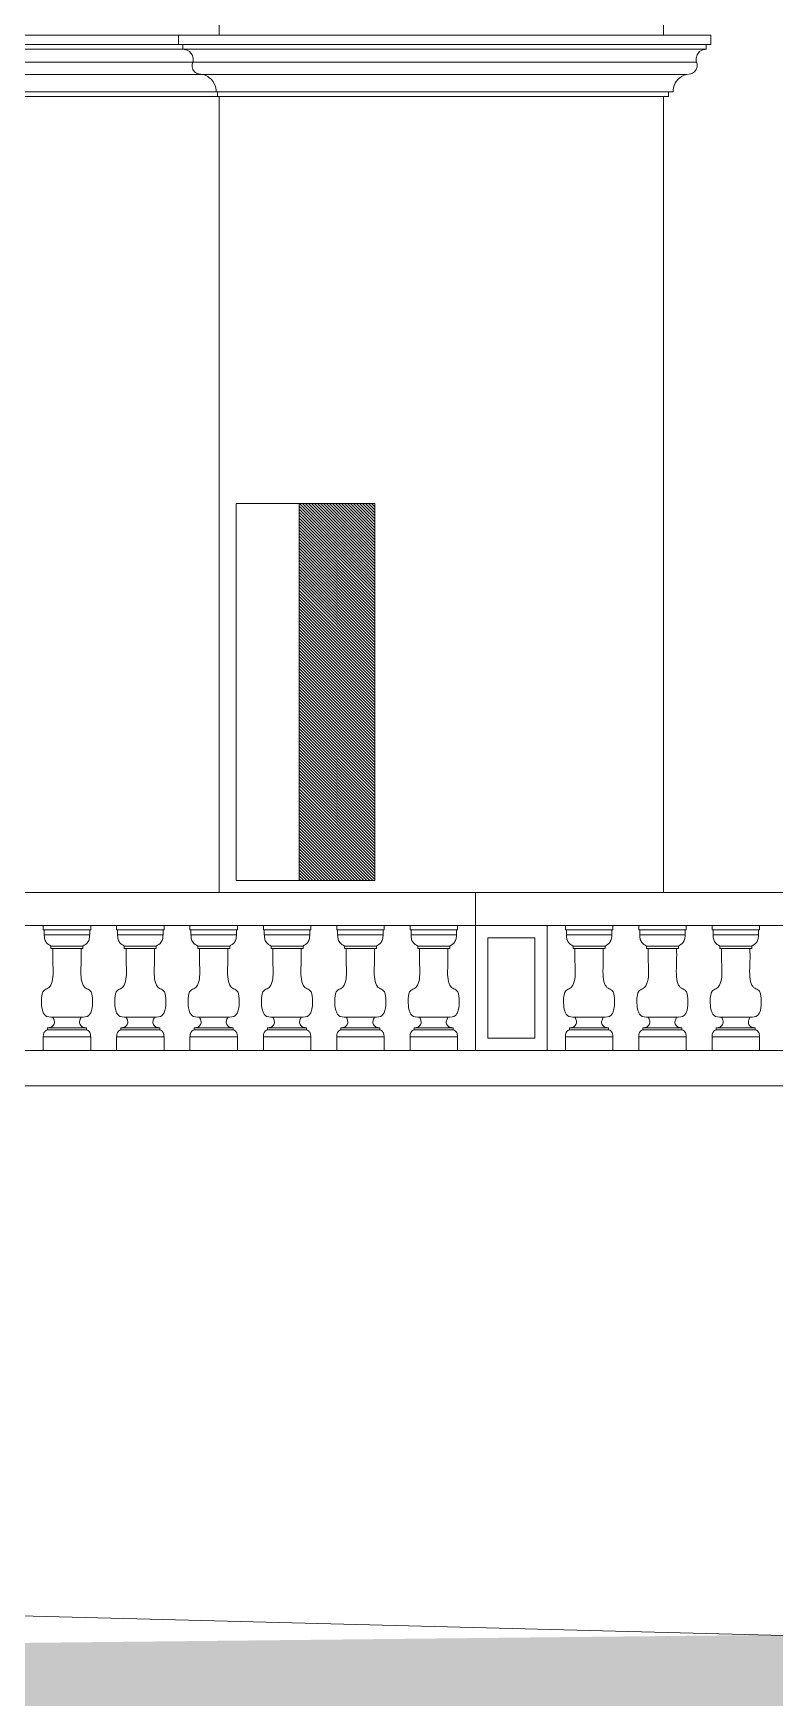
# Model space of a CAD drawing. Header units: millimetres. Extents: x -17502 to -16646, y 1856 to 2034.
# Drawn here: x -17193.18 to -17189.86, y 1865.84 to 1873.3 of the extents above; entities that cross this region are included whole.
import ezdxf

# ---------------------------------------------------------------- set-up
doc = ezdxf.new("R2010")
doc.units = ezdxf.units.MM
doc.layers.get('0').update_dxf_attribs({"lineweight": 9})

msp = doc.modelspace()

# ---------------------------------------------------------------- hatches: boundary and pattern name
at = {"lineweight": 9}
h = msp.add_hatch(dxfattribs=at)
h.set_pattern_fill('ANSI31', color=252, scale=0.003, angle=90, style=0)
h.set_pattern_definition([(135, (2999.822085, 3152.720291), (-0.006735192091, -0.006735192091), [])])
h.paths.add_polyline_path([(-17191.6492, 1871.1884), (-17191.9889, 1871.1884), (-17191.9889, 1869.4984), (-17191.6492, 1869.4984)])
msp.add_hatch(color=254, dxfattribs=at).paths.add_polyline_path([(-17207.5019, 1867.3409), (-17202.4069, 1866.5784), (-17202.4069, 1866.2484), (-17198.4969, 1866.0643), (-17194.7869, 1866.0643), (-17189.9158, 1866.1163), (-17179.4389, 1865.846), (-17179.4389, 1864.6097), (-17207.5019, 1864.6097)])

# ---------------------------------------------------------------- linework, layer by layer
for p, q in [((-17202.411, 1873.2874), (-17190.3564, 1873.2874)), ((-17202.411, 1873.2874), (-17190.3564, 1873.2874)), ((-17202.411, 1873.2463), (-17190.1645, 1873.2463)), ((-17202.411, 1873.2463), (-17190.1645, 1873.2463)), ((-17202.411, 1873.2255), (-17190.1645, 1873.2255)), ((-17202.411, 1873.2255), (-17190.1645, 1873.2255)), ((-17202.411, 1873.1663), (-17190.2087, 1873.1663)), ((-17202.411, 1873.1663), (-17190.2087, 1873.1663)), ((-17202.411, 1873.1118), (-17190.2511, 1873.1118)), ((-17202.411, 1873.1118), (-17190.2511, 1873.1118)), ((-17202.411, 1873.0333), (-17192.3464, 1873.0333)), ((-17202.411, 1873.0333), (-17190.3339, 1873.0333)), ((-17202.411, 1873.0133), (-17192.3464, 1873.0133)), ((-17202.411, 1873.0133), (-17190.3564, 1873.0133))]:
    msp.add_line(p, q, dxfattribs=at)
for points in [[(-17192.3464, 1873.2874), (-17192.3464, 1875.0449), (-17190.3564, 1875.0449), (-17190.3564, 1873.2874)], [(-17192.3464, 1873.2874), (-17192.5296, 1873.2874), (-17192.5296, 1873.2463), (-17192.5096, 1873.2463), (-17192.5096, 1873.2255), (-17192.4899, 1873.2208), (-17192.4797, 1873.214), (-17192.4685, 1873.1996), (-17192.464, 1873.1852), (-17192.4642, 1873.1708), (-17192.468, 1873.1574), (-17192.4684, 1873.146), (-17192.4648, 1873.1338), (-17192.4571, 1873.1233), (-17192.4481, 1873.1168), (-17192.4392, 1873.1137), (-17192.4219, 1873.1116), (-17192.4101, 1873.1079), (-17192.3983, 1873.102), (-17192.3913, 1873.0971), (-17192.383, 1873.0898), (-17192.3744, 1873.0795), (-17192.3703, 1873.0728), (-17192.3652, 1873.0619), (-17192.3624, 1873.0524), (-17192.3605, 1873.0409), (-17192.3605, 1873.0333), (-17192.3542, 1873.0333), (-17192.3542, 1873.0133), (-17192.3464, 1873.0133), (-17192.3464, 1873.0133)], [(-17190.3564, 1873.2874), (-17190.1445, 1873.2874), (-17190.1445, 1873.2463), (-17190.1645, 1873.2463), (-17190.1645, 1873.2255), (-17190.1842, 1873.2208), (-17190.1945, 1873.214), (-17190.2056, 1873.1996), (-17190.2101, 1873.1852), (-17190.21, 1873.1708), (-17190.2061, 1873.1574), (-17190.2057, 1873.146), (-17190.2093, 1873.1338), (-17190.217, 1873.1233), (-17190.2261, 1873.1168), (-17190.2349, 1873.1137), (-17190.2522, 1873.1116), (-17190.2641, 1873.1079), (-17190.2759, 1873.102), (-17190.2829, 1873.0971), (-17190.2911, 1873.0898), (-17190.2997, 1873.0795), (-17190.3039, 1873.0728), (-17190.3089, 1873.0619), (-17190.3118, 1873.0524), (-17190.3136, 1873.0409), (-17190.3136, 1873.0333), (-17190.3339, 1873.0333), (-17190.3339, 1873.0133), (-17190.3564, 1873.0133), (-17190.3564, 1873.0133)], [(-17192.3464, 1869.4449), (-17192.3464, 1873.0133)], [(-17190.3564, 1873.0133), (-17190.3564, 1869.4449)], [(-17195.8769, 1869.2972), (-17195.8769, 1869.4449), (-17191.1985, 1869.4449), (-17191.1985, 1869.2972), (-17195.6269, 1869.2972)], [(-17195.5552, 1869.2972), (-17193.5377, 1869.2972), (-17193.216, 1869.2972), (-17191.1985, 1869.2972)], [(-17192.9572, 1869.2044), (-17193.1005, 1869.2044)], [(-17192.6286, 1869.2044), (-17192.7719, 1869.2044)], [(-17192.2999, 1869.2044), (-17192.4432, 1869.2044)], [(-17191.9713, 1869.2044), (-17192.1146, 1869.2044)], [(-17191.6427, 1869.2044), (-17191.786, 1869.2044)], [(-17191.3141, 1869.2044), (-17191.4574, 1869.2044)], [(-17190.7613, 1869.2044), (-17190.618, 1869.2044)], [(-17190.4327, 1869.2044), (-17190.2894, 1869.2044)], [(-17190.1041, 1869.2044), (-17189.9608, 1869.2044)], [(-17192.9655, 1868.8855), (-17193.0922, 1868.8855)], [(-17192.6368, 1868.8855), (-17192.7636, 1868.8855)], [(-17192.3082, 1868.8855), (-17192.4349, 1868.8855)], [(-17191.9796, 1868.8855), (-17192.1063, 1868.8855)], [(-17191.651, 1868.8855), (-17191.7777, 1868.8855)], [(-17191.3223, 1868.8855), (-17191.4491, 1868.8855)], [(-17190.753, 1868.8855), (-17190.6263, 1868.8855)], [(-17190.4244, 1868.8855), (-17190.2977, 1868.8855)], [(-17190.0958, 1868.8855), (-17189.9691, 1868.8855)], [(-17195.0369, 1866.2484), (-17179.4389, 1865.846)]]:
    msp.add_lwpolyline(points, dxfattribs=at)
for points in [[(-17192.2705, 1871.1884), (-17191.6492, 1871.1884), (-17191.6492, 1869.4984), (-17192.2705, 1869.4984)], [(-17192.2705, 1871.1884), (-17191.9889, 1871.1884), (-17191.9889, 1869.4984), (-17192.2705, 1869.4984)], [(-17191.1985, 1869.4449), (-17181.5202, 1869.4449), (-17181.5202, 1869.2972), (-17191.1985, 1869.2972)], [(-17192.9227, 1869.2972), (-17193.1349, 1869.2972), (-17193.1349, 1869.2771), (-17192.9227, 1869.2771)], [(-17192.9271, 1869.2546), (-17193.1306, 1869.2546), (-17193.1306, 1869.2771), (-17192.9271, 1869.2771)], [(-17192.5941, 1869.2972), (-17192.8063, 1869.2972), (-17192.8063, 1869.2771), (-17192.5941, 1869.2771)], [(-17192.5984, 1869.2546), (-17192.802, 1869.2546), (-17192.802, 1869.2771), (-17192.5984, 1869.2771)], [(-17192.2655, 1869.2972), (-17192.4777, 1869.2972), (-17192.4777, 1869.2771), (-17192.2655, 1869.2771)], [(-17192.2698, 1869.2546), (-17192.4733, 1869.2546), (-17192.4733, 1869.2771), (-17192.2698, 1869.2771)], [(-17191.9368, 1869.2972), (-17192.1491, 1869.2972), (-17192.1491, 1869.2771), (-17191.9368, 1869.2771)], [(-17191.9412, 1869.2546), (-17192.1447, 1869.2546), (-17192.1447, 1869.2771), (-17191.9412, 1869.2771)], [(-17191.6082, 1869.2972), (-17191.8204, 1869.2972), (-17191.8204, 1869.2771), (-17191.6082, 1869.2771)], [(-17191.6126, 1869.2546), (-17191.8161, 1869.2546), (-17191.8161, 1869.2771), (-17191.6126, 1869.2771)], [(-17191.2796, 1869.2972), (-17191.4918, 1869.2972), (-17191.4918, 1869.2771), (-17191.2796, 1869.2771)], [(-17191.2839, 1869.2546), (-17191.4875, 1869.2546), (-17191.4875, 1869.2771), (-17191.2839, 1869.2771)], [(-17190.8769, 1868.7366), (-17191.1985, 1868.7366), (-17191.1985, 1869.2972), (-17190.8769, 1869.2972)], [(-17190.7958, 1869.2972), (-17190.5836, 1869.2972), (-17190.5836, 1869.2771), (-17190.7958, 1869.2771)], [(-17190.7914, 1869.2546), (-17190.5879, 1869.2546), (-17190.5879, 1869.2771), (-17190.7914, 1869.2771)], [(-17190.4672, 1869.2972), (-17190.2549, 1869.2972), (-17190.2549, 1869.2771), (-17190.4672, 1869.2771)], [(-17190.4628, 1869.2546), (-17190.2593, 1869.2546), (-17190.2593, 1869.2771), (-17190.4628, 1869.2771)], [(-17190.1385, 1869.2972), (-17189.9263, 1869.2972), (-17189.9263, 1869.2771), (-17190.1385, 1869.2771)], [(-17190.1342, 1869.2546), (-17189.9306, 1869.2546), (-17189.9306, 1869.2771), (-17190.1342, 1869.2771)], [(-17192.9572, 1869.2044), (-17193.1005, 1869.2044), (-17193.1005, 1869.1939), (-17192.9572, 1869.1939)], [(-17192.6286, 1869.2044), (-17192.7719, 1869.2044), (-17192.7719, 1869.1939), (-17192.6286, 1869.1939)], [(-17192.2999, 1869.2044), (-17192.4432, 1869.2044), (-17192.4432, 1869.1939), (-17192.2999, 1869.1939)], [(-17191.9713, 1869.2044), (-17192.1146, 1869.2044), (-17192.1146, 1869.1939), (-17191.9713, 1869.1939)], [(-17191.6427, 1869.2044), (-17191.786, 1869.2044), (-17191.786, 1869.1939), (-17191.6427, 1869.1939)], [(-17191.3141, 1869.2044), (-17191.4574, 1869.2044), (-17191.4574, 1869.1939), (-17191.3141, 1869.1939)], [(-17190.9323, 1868.792), (-17191.1431, 1868.792), (-17191.1431, 1869.2418), (-17190.9323, 1869.2418)], [(-17190.7613, 1869.2044), (-17190.618, 1869.2044), (-17190.618, 1869.1939), (-17190.7613, 1869.1939)], [(-17190.4327, 1869.2044), (-17190.2894, 1869.2044), (-17190.2894, 1869.1939), (-17190.4327, 1869.1939)], [(-17190.1041, 1869.2044), (-17189.9608, 1869.2044), (-17189.9608, 1869.1939), (-17190.1041, 1869.1939)], [(-17192.9416, 1868.8384), (-17193.1161, 1868.8384), (-17193.1161, 1868.8288), (-17192.9416, 1868.8288)], [(-17192.613, 1868.8384), (-17192.7875, 1868.8384), (-17192.7875, 1868.8288), (-17192.613, 1868.8288)], [(-17192.2843, 1868.8384), (-17192.4588, 1868.8384), (-17192.4588, 1868.8288), (-17192.2843, 1868.8288)], [(-17191.9557, 1868.8384), (-17192.1302, 1868.8384), (-17192.1302, 1868.8288), (-17191.9557, 1868.8288)], [(-17191.6271, 1868.8384), (-17191.8016, 1868.8384), (-17191.8016, 1868.8288), (-17191.6271, 1868.8288)], [(-17191.2985, 1868.8384), (-17191.473, 1868.8384), (-17191.473, 1868.8288), (-17191.2985, 1868.8288)], [(-17190.7769, 1868.8384), (-17190.6024, 1868.8384), (-17190.6024, 1868.8288), (-17190.7769, 1868.8288)], [(-17190.4483, 1868.8384), (-17190.2738, 1868.8384), (-17190.2738, 1868.8288), (-17190.4483, 1868.8288)], [(-17190.1197, 1868.8384), (-17189.9452, 1868.8384), (-17189.9452, 1868.8288), (-17190.1197, 1868.8288)], [(-17181.5202, 1868.7366), (-17195.6269, 1868.7366), (-17195.6269, 1868.5784), (-17181.5202, 1868.5784)], [(-17192.9227, 1868.7366), (-17193.1349, 1868.7366), (-17193.1349, 1868.7976), (-17192.9227, 1868.7976)], [(-17192.5941, 1868.7366), (-17192.8063, 1868.7366), (-17192.8063, 1868.7976), (-17192.5941, 1868.7976)], [(-17192.2655, 1868.7366), (-17192.4777, 1868.7366), (-17192.4777, 1868.7976), (-17192.2655, 1868.7976)], [(-17191.9368, 1868.7366), (-17192.1491, 1868.7366), (-17192.1491, 1868.7976), (-17191.9368, 1868.7976)], [(-17191.6082, 1868.7366), (-17191.8204, 1868.7366), (-17191.8204, 1868.7976), (-17191.6082, 1868.7976)], [(-17191.2796, 1868.7366), (-17191.4918, 1868.7366), (-17191.4918, 1868.7976), (-17191.2796, 1868.7976)], [(-17190.7958, 1868.7366), (-17190.5836, 1868.7366), (-17190.5836, 1868.7976), (-17190.7958, 1868.7976)], [(-17190.4672, 1868.7366), (-17190.2549, 1868.7366), (-17190.2549, 1868.7976), (-17190.4672, 1868.7976)], [(-17190.1385, 1868.7366), (-17189.9263, 1868.7366), (-17189.9263, 1868.7976), (-17190.1385, 1868.7976)]]:
    msp.add_lwpolyline(points, close=True, dxfattribs=at)
for points in [[(-17193.1306, 1869.2546), (-17193.129, 1869.2383), (-17193.1214, 1869.2206), (-17193.1005, 1869.2044)], [(-17192.9271, 1869.2546), (-17192.9287, 1869.2383), (-17192.9362, 1869.2206), (-17192.9572, 1869.2044)], [(-17192.802, 1869.2546), (-17192.8004, 1869.2383), (-17192.7928, 1869.2206), (-17192.7719, 1869.2044)], [(-17192.5984, 1869.2546), (-17192.6001, 1869.2383), (-17192.6076, 1869.2206), (-17192.6286, 1869.2044)], [(-17192.4733, 1869.2546), (-17192.4717, 1869.2383), (-17192.4642, 1869.2206), (-17192.4432, 1869.2044)], [(-17192.2698, 1869.2546), (-17192.2714, 1869.2383), (-17192.279, 1869.2206), (-17192.2999, 1869.2044)], [(-17192.1447, 1869.2546), (-17192.1431, 1869.2383), (-17192.1355, 1869.2206), (-17192.1146, 1869.2044)], [(-17191.9412, 1869.2546), (-17191.9428, 1869.2383), (-17191.9504, 1869.2206), (-17191.9713, 1869.2044)], [(-17191.8161, 1869.2546), (-17191.8145, 1869.2383), (-17191.8069, 1869.2206), (-17191.786, 1869.2044)], [(-17191.6126, 1869.2546), (-17191.6142, 1869.2383), (-17191.6217, 1869.2206), (-17191.6427, 1869.2044)], [(-17191.4875, 1869.2546), (-17191.4859, 1869.2383), (-17191.4783, 1869.2206), (-17191.4574, 1869.2044)], [(-17191.2839, 1869.2546), (-17191.2855, 1869.2383), (-17191.2931, 1869.2206), (-17191.3141, 1869.2044)], [(-17190.7914, 1869.2546), (-17190.7898, 1869.2383), (-17190.7822, 1869.2206), (-17190.7613, 1869.2044)], [(-17190.5879, 1869.2546), (-17190.5895, 1869.2383), (-17190.5971, 1869.2206), (-17190.618, 1869.2044)], [(-17190.4628, 1869.2546), (-17190.4612, 1869.2383), (-17190.4536, 1869.2206), (-17190.4327, 1869.2044)], [(-17190.2593, 1869.2546), (-17190.2609, 1869.2383), (-17190.2685, 1869.2206), (-17190.2894, 1869.2044)], [(-17190.1342, 1869.2546), (-17190.1326, 1869.2383), (-17190.125, 1869.2206), (-17190.1041, 1869.2044)], [(-17189.9306, 1869.2546), (-17189.9323, 1869.2383), (-17189.9398, 1869.2206), (-17189.9608, 1869.2044)], [(-17193.0924, 1869.1939), (-17193.0924, 1869.1354), (-17193.0913, 1869.0774), (-17193.0986, 1869.0361), (-17193.1139, 1869.0153), (-17193.1316, 1869.0059), (-17193.1397, 1868.9899), (-17193.1431, 1868.9499), (-17193.1349, 1868.906), (-17193.1261, 1868.8939), (-17193.0922, 1868.8855)], [(-17192.9653, 1869.1939), (-17192.9653, 1869.1354), (-17192.9664, 1869.0774), (-17192.9591, 1869.0361), (-17192.9438, 1869.0153), (-17192.9261, 1869.0059), (-17192.9179, 1868.9899), (-17192.9146, 1868.9499), (-17192.9227, 1868.906), (-17192.9316, 1868.8939), (-17192.9655, 1868.8855)], [(-17192.7637, 1869.1939), (-17192.7637, 1869.1354), (-17192.7626, 1869.0774), (-17192.7699, 1869.0361), (-17192.7853, 1869.0153), (-17192.8029, 1869.0059), (-17192.8111, 1868.9899), (-17192.8144, 1868.9499), (-17192.8063, 1868.906), (-17192.7975, 1868.8939), (-17192.7636, 1868.8855)], [(-17192.6367, 1869.1939), (-17192.6367, 1869.1354), (-17192.6378, 1869.0774), (-17192.6305, 1869.0361), (-17192.6151, 1869.0153), (-17192.5975, 1869.0059), (-17192.5893, 1868.9899), (-17192.586, 1868.9499), (-17192.5941, 1868.906), (-17192.603, 1868.8939), (-17192.6368, 1868.8855)], [(-17192.4351, 1869.1939), (-17192.4351, 1869.1354), (-17192.434, 1869.0774), (-17192.4413, 1869.0361), (-17192.4567, 1869.0153), (-17192.4743, 1869.0059), (-17192.4825, 1868.9899), (-17192.4858, 1868.9499), (-17192.4777, 1868.906), (-17192.4688, 1868.8939), (-17192.4349, 1868.8855)], [(-17192.3081, 1869.1939), (-17192.3081, 1869.1354), (-17192.3091, 1869.0774), (-17192.3019, 1869.0361), (-17192.2865, 1869.0153), (-17192.2689, 1869.0059), (-17192.2607, 1868.9899), (-17192.2573, 1868.9499), (-17192.2655, 1868.906), (-17192.2743, 1868.8939), (-17192.3082, 1868.8855)], [(-17192.1065, 1869.1939), (-17192.1065, 1869.1354), (-17192.1054, 1869.0774), (-17192.1127, 1869.0361), (-17192.128, 1869.0153), (-17192.1457, 1869.0059), (-17192.1538, 1868.9899), (-17192.1572, 1868.9499), (-17192.1491, 1868.906), (-17192.1402, 1868.8939), (-17192.1063, 1868.8855)], [(-17191.9794, 1869.1939), (-17191.9794, 1869.1354), (-17191.9805, 1869.0774), (-17191.9732, 1869.0361), (-17191.9579, 1869.0153), (-17191.9402, 1869.0059), (-17191.9321, 1868.9899), (-17191.9287, 1868.9499), (-17191.9368, 1868.906), (-17191.9457, 1868.8939), (-17191.9796, 1868.8855)], [(-17191.7778, 1869.1939), (-17191.7778, 1869.1354), (-17191.7768, 1869.0774), (-17191.7841, 1869.0361), (-17191.7994, 1869.0153), (-17191.8171, 1869.0059), (-17191.8252, 1868.9899), (-17191.8286, 1868.9499), (-17191.8204, 1868.906), (-17191.8116, 1868.8939), (-17191.7777, 1868.8855)], [(-17191.6508, 1869.1939), (-17191.6508, 1869.1354), (-17191.6519, 1869.0774), (-17191.6446, 1869.0361), (-17191.6293, 1869.0153), (-17191.6116, 1869.0059), (-17191.6034, 1868.9899), (-17191.6001, 1868.9499), (-17191.6082, 1868.906), (-17191.6171, 1868.8939), (-17191.651, 1868.8855)], [(-17191.4492, 1869.1939), (-17191.4492, 1869.1354), (-17191.4481, 1869.0774), (-17191.4554, 1869.0361), (-17191.4708, 1869.0153), (-17191.4884, 1869.0059), (-17191.4966, 1868.9899), (-17191.4999, 1868.9499), (-17191.4918, 1868.906), (-17191.483, 1868.8939), (-17191.4491, 1868.8855)], [(-17191.3222, 1869.1939), (-17191.3222, 1869.1354), (-17191.3233, 1869.0774), (-17191.316, 1869.0361), (-17191.3006, 1869.0153), (-17191.283, 1869.0059), (-17191.2748, 1868.9899), (-17191.2715, 1868.9499), (-17191.2796, 1868.906), (-17191.2884, 1868.8939), (-17191.3223, 1868.8855)], [(-17190.7532, 1869.1939), (-17190.7532, 1869.1354), (-17190.7521, 1869.0774), (-17190.7594, 1869.0361), (-17190.7747, 1869.0153), (-17190.7924, 1869.0059), (-17190.8005, 1868.9899), (-17190.8039, 1868.9499), (-17190.7958, 1868.906), (-17190.7869, 1868.8939), (-17190.753, 1868.8855)], [(-17190.6261, 1869.1939), (-17190.6261, 1869.1354), (-17190.6272, 1869.0774), (-17190.6199, 1869.0361), (-17190.6046, 1869.0153), (-17190.5869, 1869.0059), (-17190.5788, 1868.9899), (-17190.5754, 1868.9499), (-17190.5836, 1868.906), (-17190.5924, 1868.8939), (-17190.6263, 1868.8855)], [(-17190.4246, 1869.1939), (-17190.4246, 1869.1354), (-17190.4235, 1869.0774), (-17190.4308, 1869.0361), (-17190.4461, 1869.0153), (-17190.4638, 1869.0059), (-17190.4719, 1868.9899), (-17190.4753, 1868.9499), (-17190.4672, 1868.906), (-17190.4583, 1868.8939), (-17190.4244, 1868.8855)], [(-17190.2975, 1869.1939), (-17190.2975, 1869.1354), (-17190.2986, 1869.0774), (-17190.2913, 1869.0361), (-17190.276, 1869.0153), (-17190.2583, 1869.0059), (-17190.2502, 1868.9899), (-17190.2468, 1868.9499), (-17190.2549, 1868.906), (-17190.2638, 1868.8939), (-17190.2977, 1868.8855)], [(-17190.0959, 1869.1939), (-17190.0959, 1869.1354), (-17190.0949, 1869.0774), (-17190.1021, 1869.0361), (-17190.1175, 1869.0153), (-17190.1351, 1869.0059), (-17190.1433, 1868.9899), (-17190.1467, 1868.9499), (-17190.1385, 1868.906), (-17190.1297, 1868.8939), (-17190.0958, 1868.8855)], [(-17189.9689, 1869.1939), (-17189.9689, 1869.1354), (-17189.97, 1869.0774), (-17189.9627, 1869.0361), (-17189.9473, 1869.0153), (-17189.9297, 1869.0059), (-17189.9215, 1868.9899), (-17189.9182, 1868.9499), (-17189.9263, 1868.906), (-17189.9352, 1868.8939), (-17189.9691, 1868.8855)], [(-17193.0922, 1868.8855), (-17193.0883, 1868.8767), (-17193.0852, 1868.8611), (-17193.0939, 1868.845), (-17193.108, 1868.839), (-17193.1161, 1868.8384)], [(-17192.9655, 1868.8855), (-17192.9694, 1868.8767), (-17192.9725, 1868.8611), (-17192.9638, 1868.845), (-17192.9496, 1868.839), (-17192.9416, 1868.8384)], [(-17192.7636, 1868.8855), (-17192.7597, 1868.8767), (-17192.7566, 1868.8611), (-17192.7652, 1868.845), (-17192.7794, 1868.839), (-17192.7875, 1868.8384)], [(-17192.6368, 1868.8855), (-17192.6407, 1868.8767), (-17192.6439, 1868.8611), (-17192.6352, 1868.845), (-17192.621, 1868.839), (-17192.613, 1868.8384)], [(-17192.4349, 1868.8855), (-17192.4311, 1868.8767), (-17192.4279, 1868.8611), (-17192.4366, 1868.845), (-17192.4508, 1868.839), (-17192.4588, 1868.8384)], [(-17192.3082, 1868.8855), (-17192.3121, 1868.8767), (-17192.3152, 1868.8611), (-17192.3066, 1868.845), (-17192.2924, 1868.839), (-17192.2843, 1868.8384)], [(-17192.1063, 1868.8855), (-17192.1024, 1868.8767), (-17192.0993, 1868.8611), (-17192.108, 1868.845), (-17192.1222, 1868.839), (-17192.1302, 1868.8384)], [(-17191.9796, 1868.8855), (-17191.9835, 1868.8767), (-17191.9866, 1868.8611), (-17191.9779, 1868.845), (-17191.9637, 1868.839), (-17191.9557, 1868.8384)], [(-17191.7777, 1868.8855), (-17191.7738, 1868.8767), (-17191.7707, 1868.8611), (-17191.7793, 1868.845), (-17191.7935, 1868.839), (-17191.8016, 1868.8384)], [(-17191.651, 1868.8855), (-17191.6549, 1868.8767), (-17191.658, 1868.8611), (-17191.6493, 1868.845), (-17191.6351, 1868.839), (-17191.6271, 1868.8384)], [(-17191.4491, 1868.8855), (-17191.4452, 1868.8767), (-17191.4421, 1868.8611), (-17191.4507, 1868.845), (-17191.4649, 1868.839), (-17191.473, 1868.8384)], [(-17191.3223, 1868.8855), (-17191.3262, 1868.8767), (-17191.3294, 1868.8611), (-17191.3207, 1868.845), (-17191.3065, 1868.839), (-17191.2985, 1868.8384)], [(-17190.753, 1868.8855), (-17190.7491, 1868.8767), (-17190.746, 1868.8611), (-17190.7547, 1868.845), (-17190.7689, 1868.839), (-17190.7769, 1868.8384)], [(-17190.6263, 1868.8855), (-17190.6302, 1868.8767), (-17190.6333, 1868.8611), (-17190.6246, 1868.845), (-17190.6105, 1868.839), (-17190.6024, 1868.8384)], [(-17190.4244, 1868.8855), (-17190.4205, 1868.8767), (-17190.4174, 1868.8611), (-17190.4261, 1868.845), (-17190.4402, 1868.839), (-17190.4483, 1868.8384)], [(-17190.2977, 1868.8855), (-17190.3016, 1868.8767), (-17190.3047, 1868.8611), (-17190.296, 1868.845), (-17190.2818, 1868.839), (-17190.2738, 1868.8384)], [(-17190.0958, 1868.8855), (-17190.0919, 1868.8767), (-17190.0888, 1868.8611), (-17190.0974, 1868.845), (-17190.1116, 1868.839), (-17190.1197, 1868.8384)], [(-17189.9691, 1868.8855), (-17189.9729, 1868.8767), (-17189.9761, 1868.8611), (-17189.9674, 1868.845), (-17189.9532, 1868.839), (-17189.9452, 1868.8384)], [(-17193.1349, 1868.7976), (-17193.1331, 1868.8133), (-17193.1257, 1868.8245), (-17193.1161, 1868.8288), (-17193.1158, 1868.8288)], [(-17192.9227, 1868.7976), (-17192.9246, 1868.8133), (-17192.932, 1868.8245), (-17192.9416, 1868.8288), (-17192.9419, 1868.8288)], [(-17192.8063, 1868.7976), (-17192.8045, 1868.8133), (-17192.797, 1868.8245), (-17192.7875, 1868.8288), (-17192.7872, 1868.8288)], [(-17192.5941, 1868.7976), (-17192.5959, 1868.8133), (-17192.6034, 1868.8245), (-17192.613, 1868.8288), (-17192.6132, 1868.8288)], [(-17192.4777, 1868.7976), (-17192.4758, 1868.8133), (-17192.4684, 1868.8245), (-17192.4588, 1868.8288), (-17192.4586, 1868.8288)], [(-17192.2655, 1868.7976), (-17192.2673, 1868.8133), (-17192.2748, 1868.8245), (-17192.2843, 1868.8288), (-17192.2846, 1868.8288)], [(-17192.1491, 1868.7976), (-17192.1472, 1868.8133), (-17192.1398, 1868.8245), (-17192.1302, 1868.8288), (-17192.1299, 1868.8288)], [(-17191.9368, 1868.7976), (-17191.9387, 1868.8133), (-17191.9461, 1868.8245), (-17191.9557, 1868.8288), (-17191.956, 1868.8288)], [(-17191.8204, 1868.7976), (-17191.8186, 1868.8133), (-17191.8112, 1868.8245), (-17191.8016, 1868.8288), (-17191.8013, 1868.8288)], [(-17191.6082, 1868.7976), (-17191.6101, 1868.8133), (-17191.6175, 1868.8245), (-17191.6271, 1868.8288), (-17191.6274, 1868.8288)], [(-17191.4918, 1868.7976), (-17191.49, 1868.8133), (-17191.4825, 1868.8245), (-17191.473, 1868.8288), (-17191.4727, 1868.8288)], [(-17191.2796, 1868.7976), (-17191.2814, 1868.8133), (-17191.2889, 1868.8245), (-17191.2985, 1868.8288), (-17191.2987, 1868.8288)], [(-17190.7958, 1868.7976), (-17190.7939, 1868.8133), (-17190.7865, 1868.8245), (-17190.7769, 1868.8288), (-17190.7766, 1868.8288)], [(-17190.5836, 1868.7976), (-17190.5854, 1868.8133), (-17190.5928, 1868.8245), (-17190.6024, 1868.8288), (-17190.6027, 1868.8288)], [(-17190.4672, 1868.7976), (-17190.4653, 1868.8133), (-17190.4579, 1868.8245), (-17190.4483, 1868.8288), (-17190.448, 1868.8288)], [(-17190.2549, 1868.7976), (-17190.2568, 1868.8133), (-17190.2642, 1868.8245), (-17190.2738, 1868.8288), (-17190.2741, 1868.8288)], [(-17190.1385, 1868.7976), (-17190.1367, 1868.8133), (-17190.1292, 1868.8245), (-17190.1197, 1868.8288), (-17190.1194, 1868.8288)], [(-17189.9263, 1868.7976), (-17189.9282, 1868.8133), (-17189.9356, 1868.8245), (-17189.9452, 1868.8288), (-17189.9454, 1868.8288)]]:
    msp.add_spline(points, degree=3, dxfattribs=at)

doc.saveas('drawing.dxf')
